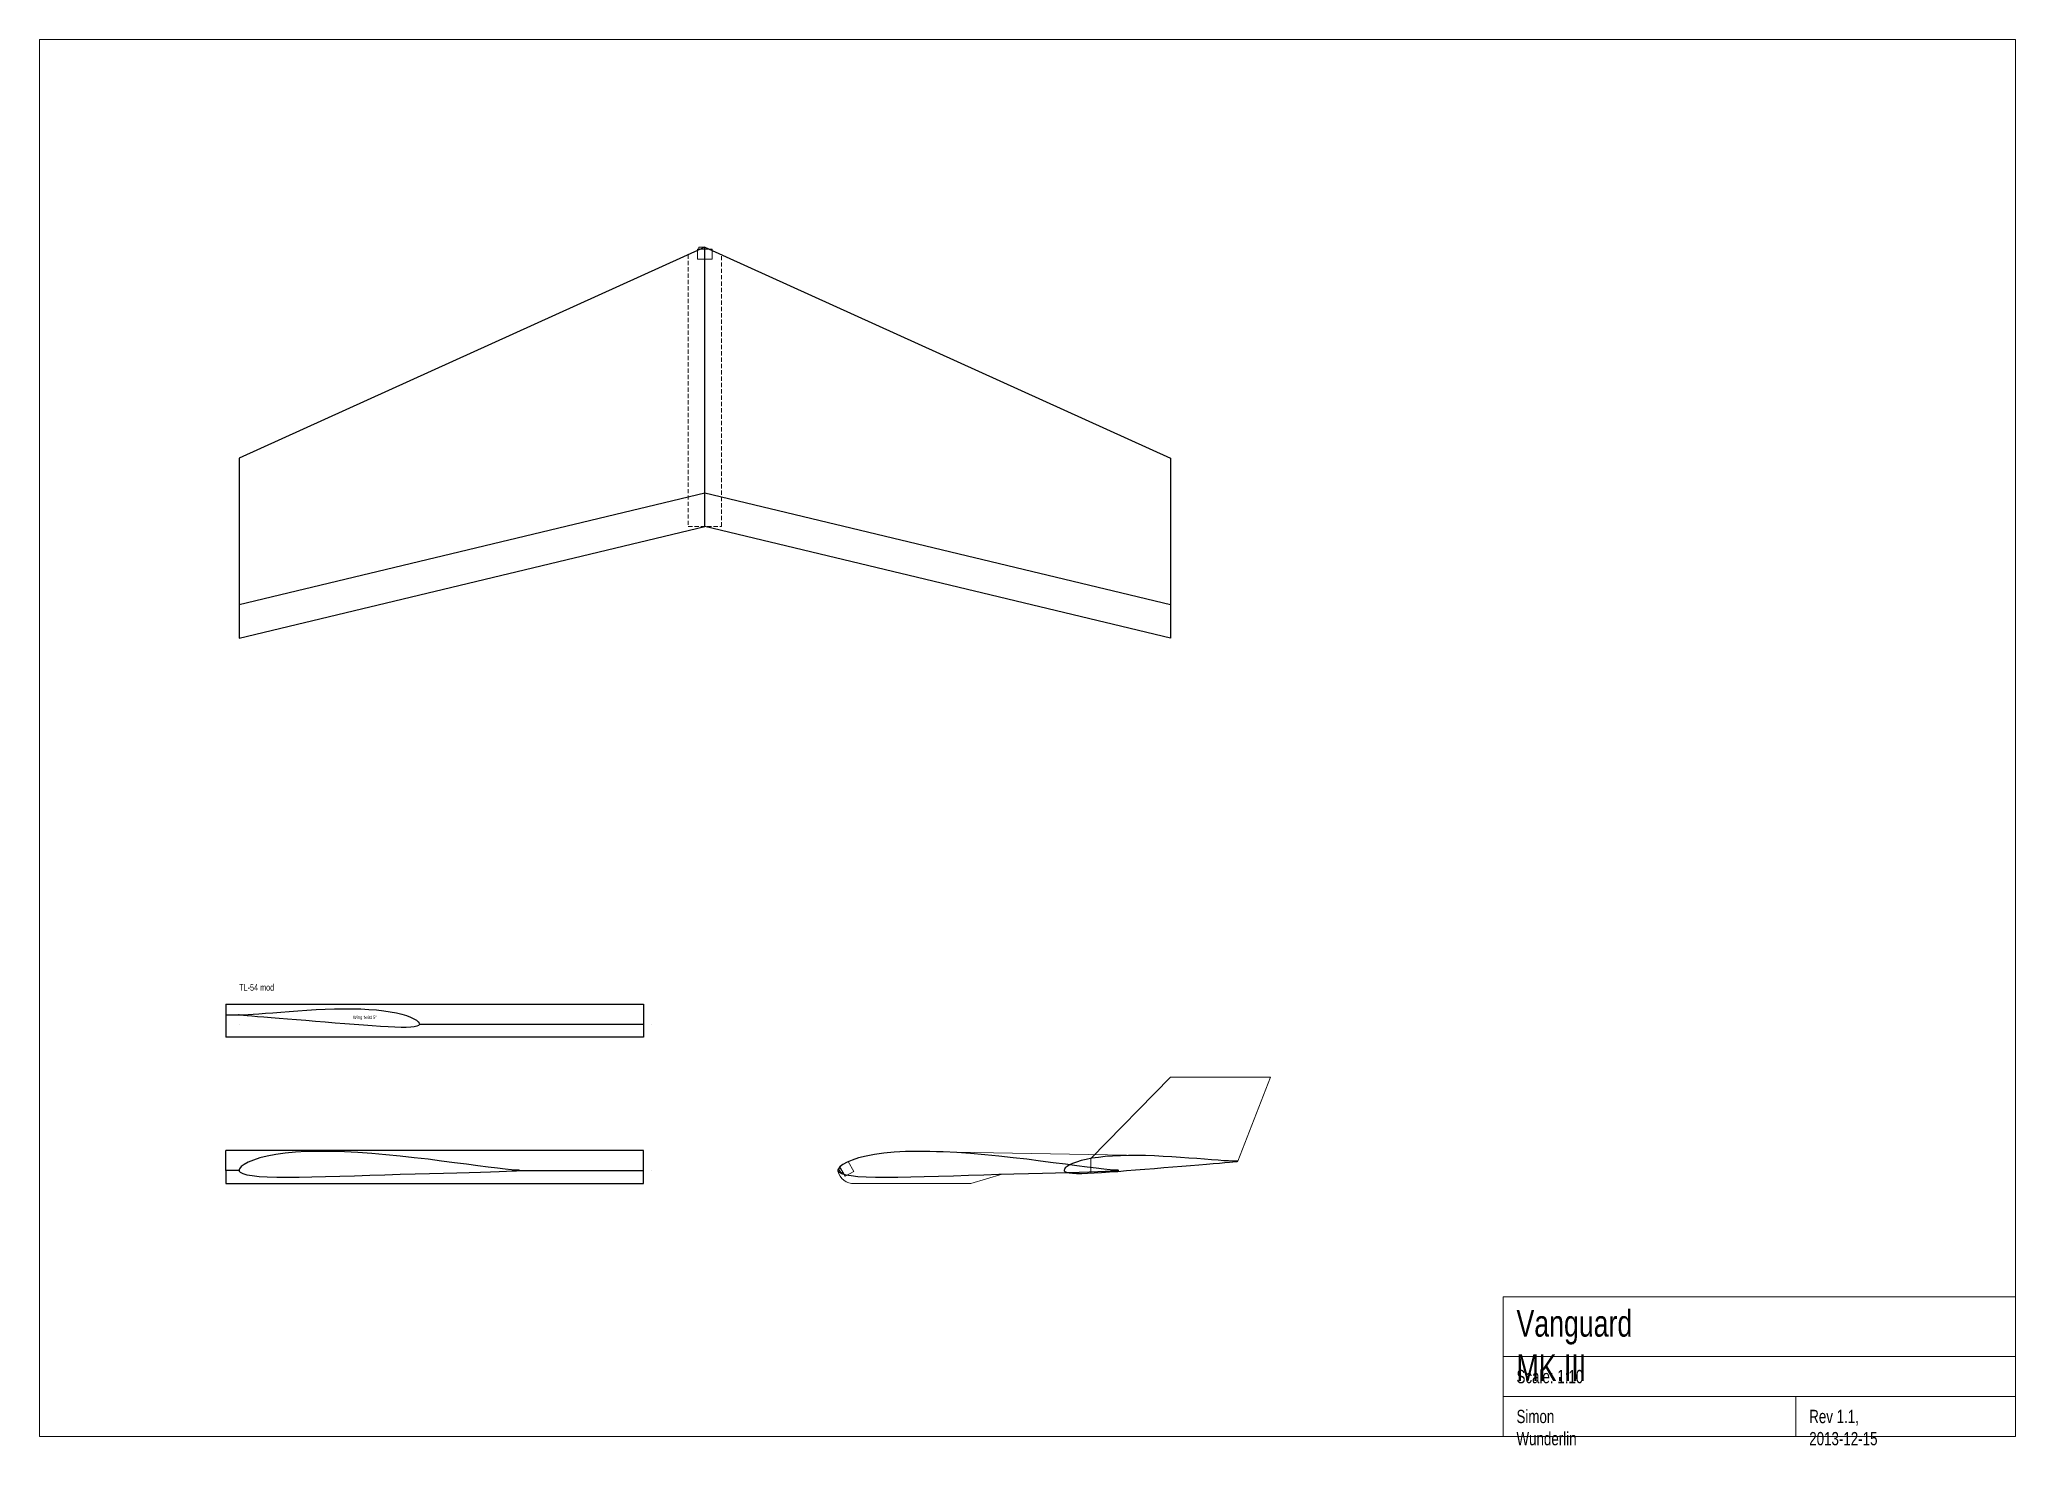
# Model space of a CAD drawing. Header units: millimetres. Extents: x -300 to 2670, y -1214 to 900.
import ezdxf

# ---------------------------------------------------------------- set-up
doc = ezdxf.new("R2010")
doc.units = ezdxf.units.MM
doc.linetypes.add('DASHED2', pattern=[9.525, 6.35, -3.175])
for name, color, linetype, lineweight in [('140', 4, 'CONTINUOUS', 25), ('airfoil', 7, 'CONTINUOUS', 25), ('blatt', 7, 'CONTINUOUS', 0), ('Bumper', 4, 'DASHED2', 0), ('camera', 8, 'CONTINUOUS', 0), ('side', 7, 'CONTINUOUS', 0), ('text', 1, 'CONTINUOUS', 0)]:
    doc.layers.add(name, color=color, linetype=linetype, lineweight=lineweight)
doc.styles.get("Standard").update_dxf_attribs({"font": 'txt', "width": 0.75})

# ---------------------------------------------------------------- blocks, each defined once
blk = doc.blocks.new('TL54mod')
at = {"layer": 'airfoil'}
for p, q in [((0.028, 0.241), (0, 0.017)), ((0, 0.017), (0.021, -0.184)), ((0.238, 0.796), (0.028, 0.241)), ((1.081, 1.867), (0.238, 0.796)), ((2.524, 2.981), (1.081, 1.867)), ((4.566, 4.099), (2.524, 2.981)), ((7.19, 5.182), (4.566, 4.099)), ((10.375, 6.198), (7.19, 5.182)), ((14.101, 7.117), (10.375, 6.198)), ((18.34, 7.914), (14.101, 7.117)), ((23.064, 8.564), (18.34, 7.914)), ((28.243, 9.051), (23.064, 8.564)), ((33.843, 9.365), (28.243, 9.051)), ((39.821, 9.506), (33.843, 9.365)), ((46.133, 9.475), (39.821, 9.506)), ((52.724, 9.278), (46.133, 9.475)), ((59.541, 8.929), (52.724, 9.278)), ((66.519, 8.441), (59.541, 8.929)), ((73.594, 7.834), (66.519, 8.441)), ((80.697, 7.129), (73.594, 7.834)), ((87.756, 6.35), (80.697, 7.129)), ((94.695, 5.522), (87.756, 6.35)), ((101.438, 4.677), (94.695, 5.522)), ((107.903, 3.838), (101.438, 4.677)), ((114.009, 3.035), (107.903, 3.838)), ((119.679, 2.288), (114.009, 3.035)), ((124.835, 1.622), (119.679, 2.288)), ((129.396, 1.061), (124.835, 1.622)), ((133.288, 0.615), (129.396, 1.061)), ((136.434, 0.294), (133.288, 0.615)), ((138.764, 0.1), (136.434, 0.294)), ((140.209, 0.017), (138.764, 0.1)), ((140.7, 0), (140.209, 0.017)), ((140.231, -0.049), (140.7, 0)), ((0.021, -0.184), (0.1, -0.373)), ((0.1, -0.373), (0.235, -0.556)), ((0.235, -0.556), (0.581, -0.882)), ((0.581, -0.882), (1.892, -1.584)), ((1.892, -1.584), (3.903, -2.186)), ((3.903, -2.186), (6.611, -2.666)), ((6.611, -2.666), (10.019, -3.014)), ((10.019, -3.014), (14.112, -3.242)), ((14.112, -3.242), (18.854, -3.364)), ((18.854, -3.364), (24.203, -3.392)), ((24.203, -3.392), (30.107, -3.344)), ((30.107, -3.344), (36.5, -3.236)), ((36.5, -3.236), (43.31, -3.079)), ((43.31, -3.079), (50.456, -2.89)), ((50.456, -2.89), (57.854, -2.678)), ((57.854, -2.678), (65.417, -2.452)), ((65.417, -2.452), (73.051, -2.223)), ((73.051, -2.223), (80.665, -1.997)), ((80.665, -1.997), (88.164, -1.777)), ((88.164, -1.777), (95.459, -1.569)), ((95.459, -1.569), (102.461, -1.372)), ((102.461, -1.372), (109.086, -1.189)), ((109.086, -1.189), (115.253, -1.02)), ((115.253, -1.02), (120.885, -0.867)), ((120.885, -0.867), (125.912, -0.723)), ((125.912, -0.723), (130.277, -0.587)), ((130.277, -0.587), (133.924, -0.454)), ((133.924, -0.454), (136.808, -0.321)), ((136.808, -0.321), (138.909, -0.176)), ((138.909, -0.176), (140.231, -0.049))]:
    blk.add_line(p, q, dxfattribs=at)
blk = doc.blocks.new('gopro side')
at = {"layer": 'camera'}
for p, q in [((0, 15), (-3, 15)), ((-3, 15), (-3, 7)), ((-3, 7), (0, 7)), ((15, 17), (0, 17)), ((0, 17), (0, 0)), ((0, 7), (0, 15)), ((0, 0), (15, 0)), ((15, 0), (15, 17))]:
    blk.add_line(p, q, dxfattribs=at)
blk = doc.blocks.new('gopro top')
at = {"layer": 'camera'}
for p, q in [((22, 15), (0, 15)), ((0, 15), (0, 0)), ((0, 0), (22, 0)), ((11, 18), (2, 18)), ((2, 18), (2, 15)), ((2, 15), (11, 15)), ((11, 15), (11, 18)), ((22, 0), (22, 15))]:
    blk.add_line(p, q, dxfattribs=at)

msp = doc.modelspace()

# ---------------------------------------------------------------- linework, layer by layer
at = {"layer": '140'}
for p, q in [((700, 588), (0, 270.7)), ((700, 168), (700, 588)), ((700, 588), (1400, 270.7)), ((0, 270.7), (0, 0)), ((1400, 270.7), (1400, 0)), ((700, 218), (0, 50)), ((1400, 50), (700, 218)), ((0, 0), (700, 168)), ((1400, 0), (700, 168))]:
    msp.add_line(p, q, dxfattribs=at)
at = {"layer": 'airfoil'}
for p, q in [((-20, -550), (-20, -600)), ((-20, -550), (608, -550)), ((608, -550), (608, -600)), ((-20, -566.3), (0, -566.3)), ((0, -580), (0, -580)), ((271, -580), (608, -580)), ((620, -580), (620, -580)), ((-20, -600), (-20, -600)), ((608, -600), (-20, -600)), ((-20, -800), (-20, -770)), ((608, -770), (-20, -770)), ((608, -820), (608, -770)), ((0, -800), (-20, -800)), ((-20, -800), (-20, -820)), ((420, -800), (420, -800)), ((420, -800), (608, -800)), ((620, -800), (620, -800)), ((1320, -800), (1320, -800)), ((-20, -820), (608, -820))]:
    msp.add_line(p, q, dxfattribs=at)
at = {"layer": 'blatt'}
for p, q in [((2670, 900), (-300, 900)), ((-300, 900), (-300, -1200)), ((2670, -1200), (2670, 900)), ((2670, -900), (2670, -1200)), ((1900, -990), (2670, -990)), ((1900, -990), (1900, -1200)), ((1900, -1080), (2670, -1080)), ((1900, -1080), (2670, -1080)), ((1900, -1140), (2670, -1140)), ((2340, -1140), (2340, -1200)), ((-300, -1200), (2670, -1200)), ((2670, -1200), (1900, -1200))]:
    msp.add_line(p, q, dxfattribs=at)
at = {"layer": 'Bumper'}
for p, q in [((675, 576.7), (675, 168)), ((725, 168), (725, 576.7)), ((675, 168), (725, 168))]:
    msp.add_line(p, q, dxfattribs=at)
at = {"layer": 'side'}
for p, q in [((1280, -782.3), (1400, -660)), ((1400, -660), (1550, -660)), ((1550, -660), (1500.9, -786.3)), ((1019.5, -771.5), (1362.5, -777.9)), ((1280, -804.2), (1280, -782.3)), ((1320, -800), (1320, -800)), ((925, -820), (1100, -820)), ((1100, -820), (1147.1, -805.9))]:
    msp.add_line(p, q, dxfattribs=at)
msp.add_arc((924.4, -794.8), 25.2, 194.2721, 271.2582, dxfattribs=at)

# ---------------------------------------------------------------- block references
at = {"layer": 'airfoil'}
for p, xscale, yscale, rotation in [((271, -580.4), 1.9357142855653846, -1.9357142855653846, 176.99999999999997), ((1240, -800), 1.857142857, 1.857142857, 3.000000000000017)]:
    msp.add_blockref('TL54mod', p, dxfattribs=dict(at, xscale=xscale, yscale=yscale, rotation=rotation))
at = {"layer": 'airfoil', "xscale": 3, "yscale": 3}
for p in [(0, -800), (900, -800)]:
    msp.add_blockref('TL54mod', p, dxfattribs=at)
at = {"layer": 'camera'}
msp.add_blockref('gopro top', (689, 570), dxfattribs=at)
at = {"layer": 'camera', "rotation": 29.999999999999993}
msp.add_blockref('gopro side', (911, -809), dxfattribs=at)
at = {"layer": 'side', "xscale": 3, "yscale": 3}
msp.add_blockref('TL54mod', (900, -800), dxfattribs=at)
at = {"layer": 'side', "xscale": 1.857142857, "yscale": 1.857142857, "rotation": 3.000000000000017}
msp.add_blockref('TL54mod', (1240, -800), dxfattribs=at)

# ---------------------------------------------------------------- texts
at = {"layer": 'blatt', "width": 100, "attachment_point": 1}
for s, insert, char_height in [('Vanguard MK.III', (1920, -1010), 40), ('Scale: 1:10', (1920, -1100), 20), ('Simon Wunderlin', (1920, -1160), 20), ('Rev 1.1, 2013-12-15', (2360, -1160), 20)]:
    msp.add_mtext(s, dxfattribs=dict(at, insert=insert, char_height=char_height))
at = {"layer": 'text', "width": 100, "attachment_point": 1}
for s, insert, char_height in [('TL-54 mod', (0, -520), 10), ('Wing twist 5%%d', (171, -567.4), 5)]:
    msp.add_mtext(s, dxfattribs=dict(at, insert=insert, char_height=char_height))

doc.saveas('drawing.dxf')
